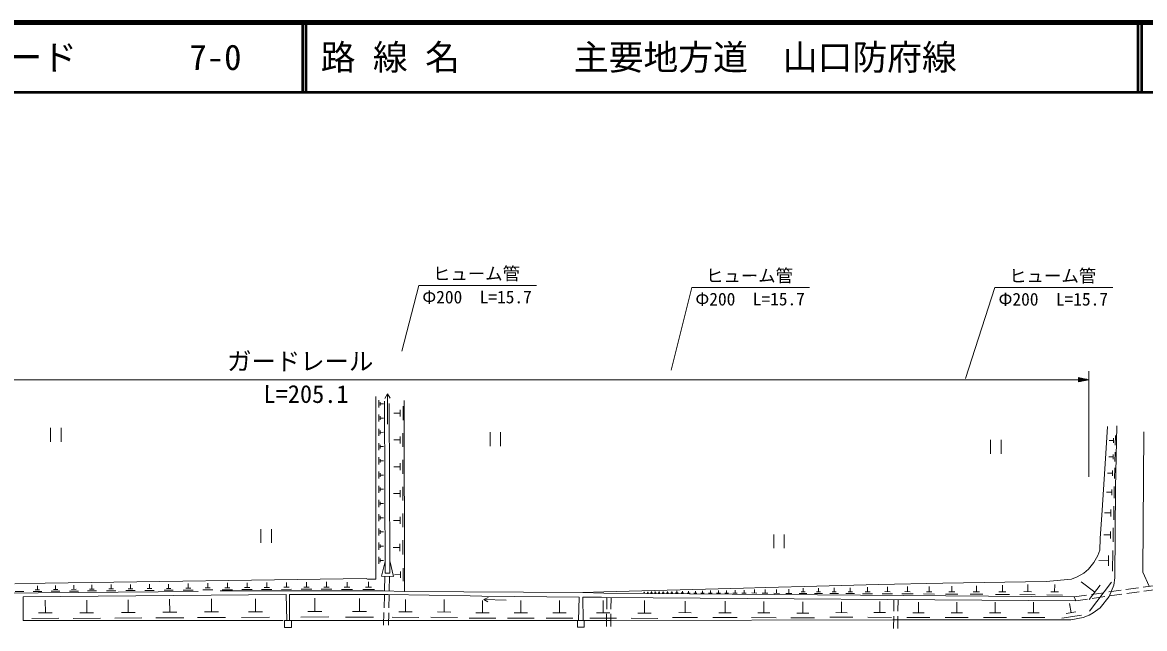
# Model space of a CAD drawing. Units: millimetres, scale not verified. Extents: x 40000 to 680000, y 20000 to 380000.
# Drawn here: x 137545 to 298700, y 292935 to 380000 of the extents above; entities that cross this region are included whole.
import ezdxf
from ezdxf.enums import TextEntityAlignment as Align

# ---------------------------------------------------------------- set-up
doc = ezdxf.new("R2010")
doc.units = ezdxf.units.MM
doc.header["$LTSCALE"] = 1000
for name, color, linetype, lineweight in [('M-BGD', 7, 'Continuous', 13), ('M-STR-HTXT', 7, 'Continuous', 13), ('M-TTL', 2, 'Continuous', 140), ('M-TTL-LINE', 7, 'Continuous', 50)]:
    doc.layers.add(name, color=color, linetype=linetype, lineweight=lineweight)
doc.layers.add('M-TTL-TXT', color=7, linetype='Continuous')
doc.styles.add('ＭＳ ゴシック', font='')
doc.styles.get('ＭＳ ゴシック').set_extended_font_data('MS Gothic')

msp = doc.modelspace()

# ---------------------------------------------------------------- linework, layer by layer
at = {"layer": 'M-BGD'}
for p, q in [((188283, 300031), (188283, 326277)), ((188711, 324698), (188710, 325720)), ((189553, 325600), (189645, 300898)), ((189962, 326659), (189609, 325996)), ((189975, 322284), (189962, 326659)), ((189962, 326659), (190340, 326035)), ((192347, 325685), (192431, 298253)), ((188915, 324953), (188915, 325464)), ((188915, 325209), (189392, 325210)), ((190230, 325261), (190315, 302655)), ((191808, 324373), (191812, 323380)), ((192204, 324871), (192211, 322885)), ((188712, 322654), (188711, 323676)), ((188916, 322910), (188916, 323421)), ((188916, 323165), (189393, 323166)), ((191810, 323877), (190883, 323872)), ((141590, 321745), (141590, 319745)), ((143090, 319745), (143090, 321745)), ((188712, 320610), (188712, 321632)), ((188917, 320866), (188916, 321377)), ((188916, 321121), (189393, 321122)), ((192190, 321020), (192197, 319034)), ((204726, 321155), (204726, 319155)), ((206226, 319155), (206226, 321155)), ((293354, 321959), (293185, 318827)), ((294709, 322044), (294539, 313154)), ((298603, 321197), (298434, 301047)), ((188713, 318566), (188712, 319588)), ((188917, 318822), (188917, 319333)), ((191796, 320025), (190869, 320021)), ((191794, 320522), (191798, 319529)), ((276590, 320035), (276590, 318035)), ((278090, 318035), (278090, 320035)), ((294229, 319968), (293596, 319970)), ((294231, 320307), (294228, 319629)), ((294504, 320645), (294497, 319288)), ((188714, 316523), (188713, 317544)), ((188917, 319077), (189394, 319078)), ((293185, 318827), (292592, 309937)), ((294182, 317610), (293549, 317612)), ((294183, 317949), (294180, 317271)), ((294456, 318287), (294449, 316930)), ((188918, 316778), (188917, 317289)), ((188918, 317034), (189395, 317034)), ((191789, 316174), (190863, 316170)), ((191787, 316670), (191791, 315677)), ((192183, 317168), (192190, 315182)), ((294409, 316024), (294401, 314503)), ((188714, 314479), (188714, 315501)), ((188918, 314734), (188918, 315245)), ((188918, 314990), (189395, 314990)), ((294101, 315265), (293391, 315268)), ((294103, 315645), (294099, 314884)), ((188715, 312435), (188714, 313457)), ((188919, 312690), (188919, 313201)), ((188919, 312946), (189396, 312947)), ((191781, 312819), (191784, 311826)), ((192176, 313317), (192183, 311331)), ((294006, 312934), (294005, 312102)), ((294339, 313350), (294337, 311685)), ((294539, 313154), (294455, 300200)), ((188715, 310391), (188715, 311413)), ((188920, 310647), (188919, 311158)), ((191782, 312323), (190856, 312318)), ((294005, 312518), (293228, 312518)), ((188919, 310902), (189396, 310903)), ((192169, 309466), (192176, 307480)), ((292592, 309937), (292338, 305873)), ((293877, 309543), (292960, 309543)), ((293877, 310034), (293876, 309052)), ((294270, 310524), (294268, 308561)), ((188716, 308347), (188715, 309369)), ((188920, 308603), (188920, 309114)), ((188920, 308858), (189397, 308859)), ((191776, 308471), (190849, 308467)), ((191774, 308968), (191777, 307975)), ((171801, 307230), (171801, 305230)), ((173301, 305230), (173301, 307230)), ((188717, 306303), (188716, 307325)), ((188921, 306559), (188921, 307070)), ((188921, 306814), (189398, 306815)), ((245462, 306466), (245462, 304466)), ((246962, 304466), (246962, 306466)), ((293796, 306385), (292854, 306386)), ((293797, 306890), (293796, 305881)), ((294201, 307394), (294199, 305375)), ((188717, 304260), (188717, 305281)), ((188922, 304515), (188921, 305026)), ((188921, 304771), (189398, 304771)), ((191763, 304586), (190804, 304581)), ((191761, 305099), (191764, 304072)), ((192170, 305614), (192177, 303560)), ((292253, 304179), (292338, 305873)), ((188718, 302216), (188717, 303238)), ((188922, 302471), (188922, 302982)), ((291407, 302401), (291999, 303417)), ((291999, 303417), (292253, 304179)), ((293536, 303415), (293506, 301931)), ((294144, 304146), (294085, 301177)), ((188922, 302727), (189399, 302727)), ((189638, 302558), (189088, 300444)), ((190829, 300424), (190315, 302655)), ((190315, 302655), (190316, 300895)), ((192220, 301613), (192226, 299749)), ((289967, 300877), (290645, 301470)), ((290645, 301470), (291407, 302401)), ((293521, 302673), (292136, 302700)), ((140785, 299438), (186928, 300115)), ((186928, 300115), (187097, 300031)), ((187097, 300031), (188283, 300031)), ((189088, 300444), (190829, 300424)), ((189608, 300438), (189554, 298418)), ((189645, 300898), (190316, 300895)), ((190284, 300430), (190230, 298410)), ((191850, 300680), (190980, 300676)), ((191848, 301146), (191852, 300214)), ((284549, 299692), (288189, 300031)), ((288189, 300031), (289036, 300369)), ((289036, 300369), (289967, 300877)), ((294455, 300200), (294285, 299184)), ((298434, 301047), (299365, 299015)), ((114707, 297829), (162798, 298253)), ((136467, 299353), (140785, 299438)), ((137745, 298241), (136518, 298237)), ((140316, 298265), (139088, 298261)), ((140008, 298510), (139394, 298508)), ((139701, 298509), (139700, 299082)), ((142916, 298289), (141688, 298285)), ((142608, 298534), (141994, 298532)), ((142301, 298533), (142300, 299106)), ((145580, 298314), (144290, 298309)), ((145256, 298570), (144612, 298568)), ((144934, 298569), (144933, 299171)), ((148167, 298338), (146878, 298333)), ((147844, 298594), (147199, 298592)), ((147522, 298593), (147521, 299195)), ((150956, 298362), (149611, 298358)), ((150619, 298630), (149946, 298628)), ((150282, 298629), (150281, 299257)), ((153716, 298387), (152372, 298383)), ((153379, 298655), (152707, 298653)), ((153043, 298654), (153042, 299281)), ((156477, 298412), (155133, 298407)), ((156140, 298679), (155468, 298677)), ((155804, 298678), (155803, 299306)), ((159190, 298436), (157893, 298432)), ((158865, 298694), (158217, 298692)), ((158541, 298693), (158540, 299299)), ((162068, 298461), (160630, 298456)), ((161707, 298747), (160989, 298745)), ((161348, 298746), (161347, 299417)), ((164875, 298486), (163437, 298481)), ((164515, 298772), (163796, 298770)), ((164155, 298771), (164154, 299442)), ((165931, 298337), (189383, 298337)), ((167724, 298511), (166245, 298506)), ((167353, 298805), (166614, 298803)), ((166983, 298804), (166982, 299495)), ((170552, 298536), (169073, 298531)), ((170181, 298830), (169442, 298828)), ((169811, 298829), (169810, 299519)), ((173380, 298561), (171901, 298556)), ((173009, 298855), (172270, 298853)), ((172639, 298854), (172638, 299544)), ((176208, 298570), (174729, 298565)), ((175837, 298865), (175098, 298862)), ((175467, 298864), (175465, 299554)), ((179125, 298580), (177557, 298575)), ((178732, 298893), (177948, 298890)), ((178340, 298891), (178337, 299623)), ((181998, 298590), (180429, 298585)), ((181605, 298903), (180821, 298900)), ((181213, 298901), (181210, 299633)), ((184948, 298556), (183373, 298560)), ((184555, 298872), (183767, 298874)), ((184161, 298873), (184162, 299608)), ((188092, 298551), (186417, 298546)), ((187672, 298885), (186835, 298882)), ((187253, 298883), (187250, 299665)), ((189383, 298337), (192431, 298253)), ((192431, 298253), (218018, 298097)), ((218018, 298097), (221045, 298215)), ((221045, 298215), (241115, 298761)), ((226847, 298076), (226848, 298200)), ((227357, 298077), (227358, 298214)), ((227894, 298079), (227894, 298251)), ((228431, 298080), (228431, 298252)), ((228968, 298079), (228969, 298264)), ((229569, 298077), (229569, 298262)), ((230199, 298078), (230198, 298261)), ((230803, 298084), (230802, 298278)), ((231534, 298073), (231535, 298338)), ((232321, 298061), (232322, 298303)), ((233219, 298038), (233220, 298323)), ((234205, 298039), (234206, 298324)), ((235220, 298040), (235221, 298364)), ((236350, 298040), (236351, 298405)), ((237515, 298040), (237516, 298405)), ((238679, 298038), (238680, 298403)), ((239883, 298035), (239884, 298454)), ((241115, 298761), (244332, 298845)), ((241174, 298023), (241176, 298441)), ((242669, 298044), (242670, 298534)), ((244204, 298002), (244205, 298543)), ((244332, 298845), (251613, 299015)), ((245852, 297994), (245854, 298535)), ((247611, 297986), (247613, 298590)), ((249937, 298202), (249373, 298204)), ((249655, 298203), (249656, 298730)), ((252158, 298193), (251594, 298195)), ((251613, 299015), (260503, 299269)), ((251876, 298194), (251878, 298721)), ((254422, 298201), (253816, 298203)), ((254119, 298202), (254121, 298766)), ((256750, 298202), (256119, 298204)), ((256435, 298203), (256436, 298791)), ((259280, 298228), (258559, 298230)), ((258920, 298229), (258922, 298902)), ((260503, 299269), (269732, 299438)), ((262143, 298232), (261384, 298235)), ((261763, 298234), (261765, 298942)), ((265053, 298234), (264261, 298237)), ((264657, 298236), (264659, 298975)), ((268152, 298218), (267360, 298220)), ((267756, 298219), (267758, 298958)), ((269732, 299438), (284549, 299692)), ((271442, 298227), (270571, 298230)), ((271006, 298228), (271009, 299041)), ((275018, 298224), (274101, 298230)), ((274559, 298227), (274565, 299083)), ((278780, 298230), (277777, 298234)), ((278278, 298232), (278281, 299169)), ((282463, 298233), (281365, 298243)), ((281914, 298238), (281922, 299263)), ((286354, 298211), (285220, 298222)), ((285787, 298217), (285795, 299275)), ((291539, 298152), (289604, 299641)), ((292338, 299188), (290740, 297115)), ((293966, 299585), (290771, 295440)), ((295333, 298439), (293550, 298188)), ((294285, 299184), (293611, 297564)), ((297808, 298789), (296026, 298537)), ((297923, 298217), (296141, 297965)), ((300284, 299138), (298501, 298887)), ((300399, 298567), (298616, 298315)), ((137652, 297491), (175413, 297829)), ((137652, 297491), (137652, 294104)), ((140837, 295190), (140830, 297011)), ((146786, 295191), (146778, 297013)), ((152744, 295231), (152736, 297052)), ((158696, 295295), (158688, 297174)), ((164697, 295321), (164689, 297200)), ((171008, 295348), (171001, 297227)), ((175413, 297829), (175498, 294104)), ((189383, 297829), (175921, 297829)), ((175921, 297829), (175921, 294189)), ((179540, 295405), (179533, 297287)), ((185955, 295391), (185947, 297271)), ((189383, 297829), (190061, 297829)), ((189536, 297718), (189488, 295918)), ((190061, 297829), (201829, 297660)), ((190211, 297710), (190163, 295910)), ((192549, 295317), (192552, 297107)), ((198116, 295313), (198120, 297102)), ((201829, 297660), (203523, 297575)), ((203523, 297575), (217490, 297465)), ((203604, 295192), (203608, 296982)), ((203814, 297115), (204429, 297405)), ((207033, 297025), (203814, 297115)), ((203814, 297115), (204374, 296777)), ((209143, 295190), (209146, 296979)), ((214681, 295187), (214684, 296976)), ((217490, 297465), (217408, 294104)), ((218018, 298097), (221049, 297999)), ((220712, 297435), (218043, 297463)), ((218043, 297463), (218085, 294104)), ((220712, 297435), (221387, 297406)), ((220954, 295183), (220957, 296972)), ((221049, 297999), (288613, 297491)), ((221387, 297406), (288843, 296935)), ((221473, 297405), (221453, 295731)), ((222075, 297401), (222056, 295727)), ((226940, 298075), (226754, 298076)), ((226880, 295167), (226883, 296956)), ((227460, 298077), (227255, 298078)), ((228023, 298079), (227765, 298079)), ((228560, 298079), (228301, 298080)), ((229107, 298079), (228830, 298080)), ((229707, 298077), (229431, 298078)), ((230336, 298078), (230062, 298079)), ((230949, 298084), (230658, 298083)), ((231733, 298073), (231336, 298074)), ((232502, 298061), (232140, 298062)), ((232704, 295220), (232707, 296882)), ((233433, 298038), (233006, 298039)), ((234418, 298038), (233992, 298040)), ((235464, 298039), (234977, 298041)), ((236624, 298039), (236077, 298041)), ((237788, 298039), (237241, 298041)), ((238953, 298037), (238405, 298039)), ((238456, 295214), (238459, 296850)), ((240197, 298034), (239570, 298037)), ((241488, 298022), (240861, 298024)), ((243037, 298042), (242301, 298045)), ((244609, 298001), (243799, 298004)), ((244022, 295201), (244025, 296838)), ((246257, 297993), (245447, 297996)), ((248064, 297984), (247158, 297987)), ((250218, 297975), (249090, 297979)), ((249612, 295167), (249615, 296760)), ((252440, 297966), (251311, 297970)), ((254723, 297957), (253513, 297962)), ((255175, 295219), (255178, 296760)), ((257065, 297948), (255803, 297953)), ((259639, 297938), (258198, 297943)), ((260663, 295227), (260665, 296820)), ((262522, 297927), (261003, 297933)), ((262699, 297113), (262679, 295439)), ((263302, 297109), (263282, 295435)), ((265448, 297916), (263864, 297922)), ((266226, 295200), (266229, 296742)), ((268547, 297899), (266963, 297905)), ((271876, 297877), (270134, 297883)), ((271734, 295196), (271736, 296738)), ((275474, 297854), (273640, 297867)), ((277241, 295192), (277244, 296734)), ((279280, 297827), (277273, 297834)), ((283008, 297788), (280811, 297808)), ((282749, 295188), (282752, 296729)), ((286916, 297753), (284649, 297773)), ((288139, 295217), (287921, 296538)), ((290382, 297740), (288613, 297491)), ((288613, 297491), (288843, 296935)), ((290497, 297169), (288843, 296935)), ((292857, 298090), (291075, 297838)), ((292972, 297518), (291190, 297267)), ((292340, 295892), (293611, 297564)), ((295448, 297868), (293665, 297616)), ((141813, 295193), (139862, 295187)), ((147762, 295195), (145810, 295188)), ((153719, 295234), (151768, 295227)), ((159702, 295298), (157689, 295291)), ((165704, 295324), (163690, 295317)), ((172015, 295351), (170002, 295344)), ((180548, 295407), (178531, 295402)), ((186962, 295395), (184948, 295388)), ((189469, 295219), (189421, 293419)), ((190144, 295211), (190096, 293411)), ((193508, 295315), (191591, 295320)), ((199075, 295310), (197158, 295315)), ((204563, 295190), (202646, 295195)), ((210101, 295187), (208184, 295192)), ((215639, 295185), (213722, 295190)), ((221912, 295180), (219995, 295185)), ((221445, 295031), (221424, 293232)), ((222047, 295027), (222026, 293227)), ((227839, 295165), (225921, 295170)), ((233594, 295218), (231813, 295222)), ((239332, 295212), (237580, 295216)), ((244899, 295198), (243144, 295203)), ((250466, 295165), (248758, 295169)), ((256001, 295217), (254349, 295221)), ((261516, 295225), (259809, 295229)), ((267052, 295198), (265400, 295203)), ((272560, 295194), (270908, 295198)), ((278067, 295190), (276416, 295194)), ((283575, 295186), (281923, 295190)), ((288846, 295333), (287431, 295101)), ((290729, 294866), (291322, 295205)), ((291322, 295205), (292340, 295892)), ((137652, 294104), (174990, 294104)), ((142792, 294416), (138889, 294403)), ((148740, 294417), (144837, 294404)), ((154698, 294456), (150795, 294443)), ((160712, 294496), (156685, 294482)), ((166714, 294522), (162686, 294508)), ((173025, 294549), (168997, 294535)), ((176175, 294104), (189976, 294104)), ((181559, 294604), (177525, 294592)), ((187971, 294593), (183944, 294579)), ((189976, 294104), (202591, 294104)), ((194464, 294545), (190630, 294555)), ((200032, 294541), (196197, 294551)), ((205520, 294421), (201685, 294431)), ((202591, 294104), (217408, 294104)), ((211058, 294418), (207224, 294428)), ((216596, 294415), (212762, 294425)), ((218085, 294104), (221387, 294104)), ((222869, 294411), (219034, 294421)), ((221387, 294104), (221980, 294104)), ((221980, 294104), (262535, 294189)), ((228795, 294395), (224961, 294405)), ((234483, 294503), (230921, 294512)), ((240206, 294509), (236702, 294518)), ((245775, 294494), (242265, 294503)), ((251317, 294480), (247903, 294489)), ((256825, 294554), (253522, 294563)), ((262368, 294540), (258954, 294548)), ((262535, 294189), (263128, 294189)), ((262671, 294739), (262650, 292940)), ((263128, 294189), (288105, 294189)), ((263274, 294735), (263253, 292935)), ((267876, 294535), (264573, 294544)), ((273384, 294531), (270080, 294540)), ((278891, 294527), (275588, 294536)), ((284399, 294523), (281096, 294532)), ((289647, 294883), (286816, 294419)), ((288105, 294189), (289883, 294527)), ((289883, 294527), (290729, 294866))]:
    msp.add_line(p, q, dxfattribs=at)
for points in [[(175198, 294075), (175198, 293085), (176188, 293085), (176188, 294075)], [(217243, 294104), (217243, 293114), (218233, 293114), (218233, 294104)]]:
    msp.add_lwpolyline(points, close=True, dxfattribs=at)
at = {"layer": 'M-STR-HTXT'}
for p, q in [((192014, 332794), (194460, 342221)), ((211376, 342226), (194460, 342221)), ((230732, 330071), (233680, 341927)), ((250596, 341932), (233680, 341927)), ((272984, 328872), (277215, 341907)), ((294131, 341912), (277215, 341907)), ((290698, 328680), (289198, 328980)), ((289198, 328980), (289198, 328380)), ((289498, 328920), (289198, 328920)), ((289198, 328860), (289798, 328860)), ((290098, 328800), (289198, 328800)), ((290698, 329905), (290698, 314715)), ((91944, 328680), (289198, 328680)), ((289198, 328740), (290398, 328740)), ((290698, 328680), (289198, 328380)), ((290698, 328680), (289198, 328680)), ((289198, 328620), (290398, 328620)), ((290098, 328560), (289198, 328560)), ((289198, 328500), (289798, 328500)), ((289498, 328440), (289198, 328440))]:
    msp.add_line(p, q, dxfattribs=at)
at = {"layer": 'M-TTL'}
msp.add_line((680000, 380000), (40000, 380000), dxfattribs=at)
at = {"layer": 'M-TTL-LINE'}
for p, q in [((177750, 380000), (177750, 370000)), ((178250, 380000), (178250, 370000)), ((297750, 380000), (297750, 370000)), ((298250, 380000), (298250, 370000)), ((40000, 370000), (680000, 370000))]:
    msp.add_line(p, q, dxfattribs=at)

# ---------------------------------------------------------------- texts
at = {"layer": 'M-STR-HTXT', "style": 'ＭＳ ゴシック'}
for s, p in [('ヒューム管', (202749, 343914)), ('ヒューム管', (241969, 343620)), ('ヒューム管', (285504, 343600)), ('Φ200\u3000L=15.7', (202830, 340556)), ('Φ200\u3000L=15.7', (242050, 340262)), ('Φ200\u3000L=15.7', (285585, 340242))]:
    msp.add_text(s, height=1833, rotation=0.078, dxfattribs=at).set_placement(p, align=Align.MIDDLE_CENTER)
msp.add_text('ガードレール', height=2566, dxfattribs=at).set_placement((166938, 329278), align=Align.BOTTOM_LEFT)
msp.add_text('L=205.1', height=2566, rotation=359.903, dxfattribs=at).set_placement((172160, 324587), align=Align.BOTTOM_LEFT)
at = {"layer": 'M-TTL-TXT', "style": 'ＭＳ ゴシック'}
for s, p in [('図面コード', (120380, 375000)), ('路 線 名', (180380, 375000)), ('主要地方道\u3000山口防府線', (216734, 375000)), ('7-0', (161521, 375000))]:
    msp.add_text(s, height=3666, dxfattribs=at).set_placement(p, align=Align.MIDDLE_LEFT)

doc.saveas('drawing.dxf')
